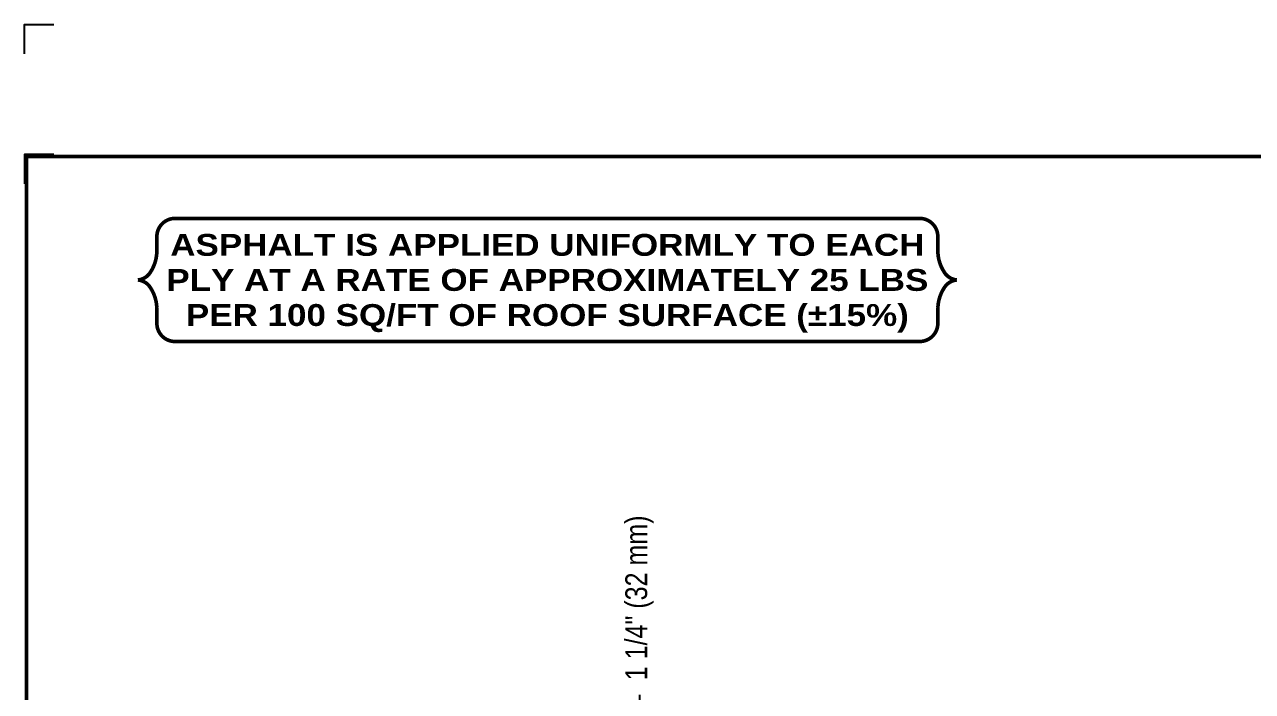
# Model space of a CAD drawing. Header units: inches. Extents: x -763.6 to -743.6, y -41.5 to -24.7.
# Drawn here: x -763.62 to -753.1, y -30.41 to -24.7 of the extents above; entities that cross this region are included whole.
import ezdxf
from ezdxf.enums import TextEntityAlignment as Align

# ---------------------------------------------------------------- set-up
doc = ezdxf.new("R2010")
doc.units = ezdxf.units.IN
doc.header["$MEASUREMENT"] = 0
doc.layers.get('0').update_dxf_attribs({"linetype": 'CONTINUOUS'})
doc.layers.get('DEFPOINTS').update_dxf_attribs({"linetype": 'CONTINUOUS'})
for name, color, linetype in [('FSBP-ANNO-LABEL', 7, 'CONTINUOUS'), ('FSBP-ANNO-NOTE', 7, 'CONTINUOUS'), ('FSBP-TTLB-BORDER', 7, 'CONTINUOUS'), ('FSBP-TTLB-TEXT', 7, 'CONTINUOUS')]:
    doc.layers.add(name, color=color, linetype=linetype)
doc.styles.add('ARIAL', font='arial.ttf')
doc.styles.add('ARIAL_BOLD', font='')
doc.styles.add('ARIAL_NAR', font='ARIALN.TTF')
doc.styles.get('ARIAL_BOLD').set_extended_font_data('Arial Black')
doc.dimstyles.new('FSBP-DIM', dxfattribs={"dimtxt": 0.1875, "dimasz": 0.125, "dimexe": 0.0625, "dimexo": 0.125, "dimgap": 0.125, "dimtad": 0, "dimdec": 0, "dimzin": 1, "dimdsep": 46, "dimlunit": 4, "dimtxsty": 'ARIAL_NAR', "dimblk": 'OBLIQUE', "dimcen": 0.09375, "dimdle": 0.0625, "dimclrd": 256, "dimclre": 256, "dimclrt": 256, "dimadec": 0, "dimazin": 0, "dimtfac": 1, "dimtdec": 0, "dimtmove": 1, "dimatfit": 3, "dimfxl": 0, "dimtolj": 1, "dimtzin": 0, "dimlwd": -1, "dimlwe": -1, "dimarcsym": 0})

# ---------------------------------------------------------------- blocks, each defined once
blk = doc.blocks.new('_OBLIQUE')
at = {"color": 0, "linetype": 'ByBlock'}
blk.add_line((-0.5, -0.5), (0.5, 0.5), dxfattribs=at)
blk = doc.blocks.new('*D8')
at = {"layer": 'DEFPOINTS', "color": 0, "transparency": 16777216}
for p in [(-757.7169950929548, -31.14057250500115), (-758.3518213811559, -32.07807248611296), (-757.3342812230471, -32.07807248611296)]:
    blk.add_point(p, dxfattribs=at)
at = {"layer": 'FSBP-ANNO-LABEL', "transparency": 16777216}
for p, q in [((-758.3518213811559, -30.44309341501029), (-758.3518213811559, -31.14057250500115)), ((-757.8419950929548, -31.14057250500115), (-758.4143213811559, -31.14057250500115)), ((-758.3518213811559, -31.07807250500115), (-758.3518213811559, -32.14057248611296)), ((-757.4592812230471, -32.07807248611296), (-758.4143213811559, -32.07807248611296))]:
    blk.add_line(p, q, dxfattribs=at)
at = {"layer": 'FSBP-ANNO-LABEL', "transparency": 16777216, "xscale": 0.125, "yscale": 0.125, "zscale": 0.125}
for p, rotation in [((-758.3518213811559, -31.14057250500115), 90), ((-758.3518213811559, -32.07807248611296), 270)]:
    blk.add_blockref('_OBLIQUE', p, dxfattribs=dict(at, rotation=rotation))
at = {"layer": 'FSBP-ANNO-LABEL', "transparency": 16777216, "insert": (-758.3518213811559, -30.31809341501041), "char_height": 0.1875, "attachment_point": 4, "rotation": 90, "style": 'ARIAL_NAR'}
blk.add_mtext('\\A1;1 1/4" (32 mm)', dxfattribs=at)
blk = doc.blocks.new('TTLB-ASPHALT_1')
at = {"layer": 'DEFPOINTS', "linetype": 'Continuous', "ltscale": 1.75}
blk.add_lwpolyline([(-0.015625, 13.88083333333333), (-0.015625, 14.13083333333333), (0.234375, 14.13083333333333)], dxfattribs=at)
at = {"layer": 'DEFPOINTS', "color": 1}
blk.add_lwpolyline([(0.234375, 13.015625), (-0.015625, 13.015625), (-0.015625, 12.765625)], dxfattribs=at)
at = {"layer": 'FSBP-TTLB-BORDER', "const_width": 0.03125}
blk.add_lwpolyline([(20, 0), (20, 13), (0, 13), (0, 0)], dxfattribs=at)
at = {"layer": 'FSBP-TTLB-TEXT'}
for tag, height, style, p in [('DETAIL_DESCP_LINE_1', 0.21875, 'ARIAL_BOLD', (9.832748116198076, -0.375)), ('ISSUE_REV_DATE', 0.21875, 'ARIAL', (15.84069633627263, -0.7282559425942452)), ('DETAIL_NUMBER', 0.4375, 'ARIAL', (18.42055248367797, -0.8931630692489421))]:
    blk.add_attdef(tag, text='', height=height, dxfattribs=dict(at, style=style)).set_placement(p, align=Align.MIDDLE_CENTER)
at = {"layer": 'FSBP-TTLB-TEXT', "style": 'ARIAL'}
blk.add_attdef('ACCPT_SYSTEMS', text='', height=0.21875, dxfattribs=at).set_placement((11.49438170418193, -1.125), align=Align.MIDDLE_LEFT)

msp = doc.modelspace()

# ---------------------------------------------------------------- linework, layer by layer
at = {"layer": 'FSBP-ANNO-NOTE', "const_width": 0.03125}
msp.add_lwpolyline([(-762.4876907917002, -26.6461255638216), (-762.4876907917002, -26.51383953283879, -0.414213562373095), (-762.3314407917002, -26.35758953283879), (-755.9519357131153, -26.35758953283879, -0.414213562373095), (-755.7956857131153, -26.51383953283879), (-755.7956857131153, -26.6461255638216, 0.1409083258157955), (-755.7372380869278, -26.82426661392462, 0.2244532195272858), (-755.6331746692149, -26.88554765402144, 0.2244532195272858), (-755.7372380869278, -26.94682869411822, 0.1409083258157939), (-755.7956857131153, -27.12496974422125), (-755.7956857131153, -27.25725577520409, -0.414213562373095), (-755.9519357131153, -27.41350577520409), (-762.3314407917002, -27.41350577520409, -0.414213562373095), (-762.4876907917002, -27.25725577520409), (-762.4876907917002, -27.12496974422125, 0.1409083258157955), (-762.5461384178876, -26.94682869411822, 0.2244532195272858), (-762.6502018356006, -26.88554765402144, 0.2244532195272858), (-762.5461384178876, -26.82426661392462, 0.1409083258157939)], format="xyb", close=True, dxfattribs=at)
msp.add_lwpolyline([(-762.4876907917002, -26.6461255638216), (-762.4876907917002, -26.51383953283879, -0.414213562373095), (-762.3314407917002, -26.35758953283879), (-755.9519357131153, -26.35758953283879, -0.414213562373095), (-755.7956857131153, -26.51383953283879), (-755.7956857131153, -26.6461255638216, 0.1409083258157955), (-755.7372380869278, -26.82426661392462, 0.2244532195272858), (-755.6331746692149, -26.88554765402144, 0.2244532195272858), (-755.7372380869278, -26.94682869411822, 0.1409083258157939), (-755.7956857131153, -27.12496974422125), (-755.7956857131153, -27.25725577520409, -0.414213562373095), (-755.9519357131153, -27.41350577520409), (-762.3314407917002, -27.41350577520409, -0.414213562373095), (-762.4876907917002, -27.25725577520409), (-762.4876907917002, -27.12496974422125, 0.1409083258157955), (-762.5461384178876, -26.94682869411822, 0.2244532195272858), (-762.6502018356006, -26.88554765402144, 0.2244532195272858), (-762.5461384178876, -26.82426661392462, 0.1409083258157939)], format="xyb", close=True, dxfattribs=at)

# ---------------------------------------------------------------- block references
msp.add_blockref('TTLB-ASPHALT_1', (-763.6057236728427, -38.82631991502188))

# ---------------------------------------------------------------- texts
at = {"layer": 'FSBP-ANNO-NOTE', "style": 'ARIAL_BOLD'}
for s, p in [('ASPHALT IS APPLIED UNIFORMLY TO EACH', (-759.1416882524077, -26.58476640402144)), ('PLY AT A RATE OF APPROXIMATELY 25 LBS', (-759.1416882524077, -26.88554765402144)), ('PER 100 SQ/FT OF ROOF SURFACE (%%p15%)', (-759.1416882524077, -27.18632890402144))]:
    msp.add_text(s, height=0.1875, dxfattribs=at).set_placement(p, align=Align.MIDDLE_CENTER)

# ---------------------------------------------------------------- dimensions: what is measured, and where the dimension line sits
at = {"layer": 'FSBP-ANNO-LABEL'}
dim = msp.add_linear_dim(base=(-758.3518213811559, -32.07807248611296), p1=(-757.7169950929548, -31.14057250500115), p2=(-757.3342812230471, -32.07807248611296), angle=90, text='1 1/4" (32 mm)', dimstyle='FSBP-DIM', dxfattribs=at)
dim.commit()
dim.dimension.update_dxf_attribs({"geometry": '*D8', "text_midpoint": (-758.3251902621437, -29.62948495662023), "dimtype": 160})

doc.saveas('drawing.dxf')
